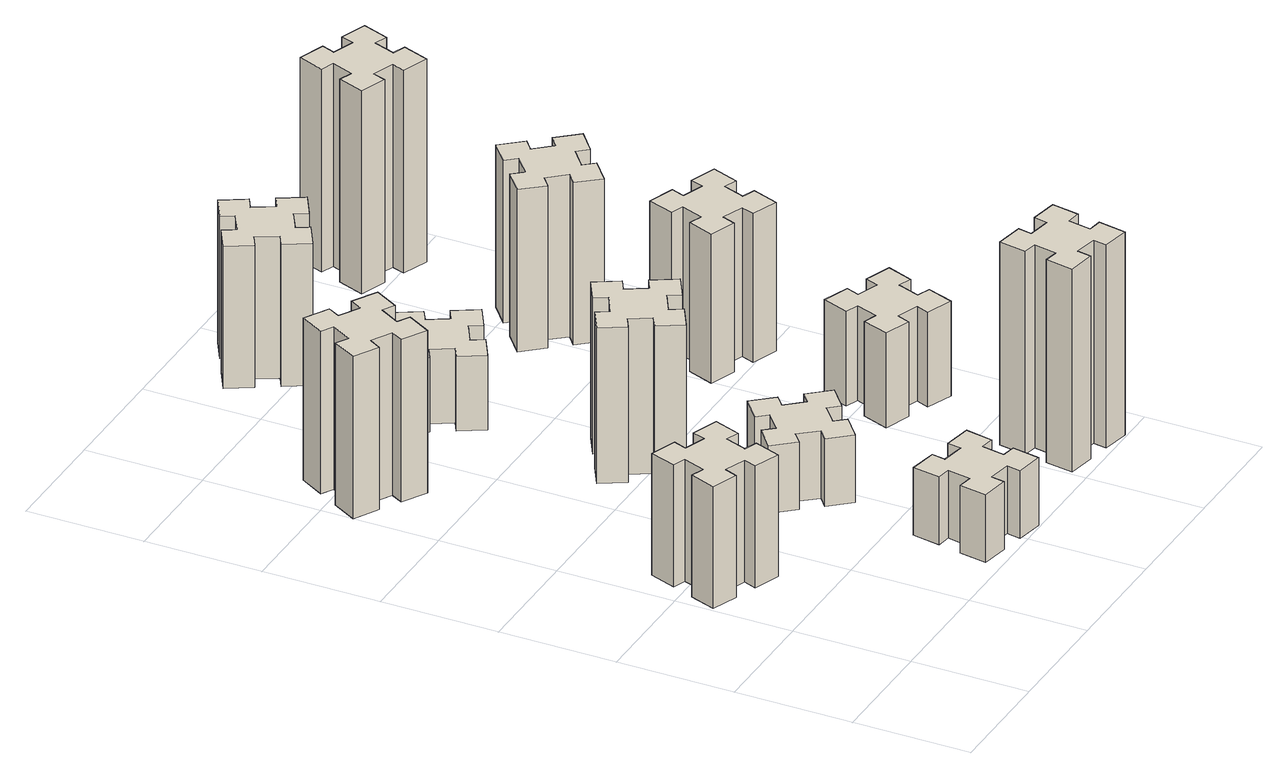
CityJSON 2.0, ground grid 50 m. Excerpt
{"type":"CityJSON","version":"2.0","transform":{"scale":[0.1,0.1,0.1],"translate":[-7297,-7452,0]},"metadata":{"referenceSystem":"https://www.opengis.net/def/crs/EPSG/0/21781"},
"CityObjects":{
"building1":{"type":"Building","attributes":{"class":"1000","function":"1000","usage":"1000","yearOfConstruction":2016,"roofType":"1000","measuredHeight":54,"storeysAboveGround":30,"storeysBelowGround":0},"geometry":[{"type":"Solid","lod":"1","boundaries":[[[[0,1,2,3,4,5,6,7,8,9,10,11,12,13,14,15,16,17,18,19]],[[17,16,20,21]],[[16,15,22,20]],[[15,14,23,22]],[[14,13,24,23]],[[13,12,25,24]],[[12,11,26,25]],[[11,10,27,26]],[[10,9,28,27]],[[9,8,29,28]],[[8,7,30,29]],[[7,6,31,30]],[[6,5,32,31]],[[5,4,33,32]],[[4,3,34,33]],[[3,2,35,34]],[[2,1,36,35]],[[1,0,37,36]],[[0,19,38,37]],[[19,18,39,38]],[[18,17,21,39]],[[24,25,26,27,28,29,30,31,32,33,34,35,36,37,38,39,21,20,22,23]]]]}]},
"building2":{"type":"Building","attributes":{"class":"1000","function":"1000","usage":"1000","yearOfConstruction":2016,"roofType":"1000","measuredHeight":72,"storeysAboveGround":30,"storeysBelowGround":0},"geometry":[{"type":"Solid","lod":"1","boundaries":[[[[40,41,42,43,44,45,46,47,48,49,50,51,52,53,54,55,56,57,58,59]],[[57,56,60,61]],[[56,55,62,60]],[[55,54,63,62]],[[54,53,64,63]],[[53,52,65,64]],[[52,51,66,65]],[[51,50,67,66]],[[50,49,68,67]],[[49,48,69,68]],[[48,47,70,69]],[[47,46,71,70]],[[46,45,72,71]],[[45,44,73,72]],[[44,43,74,73]],[[43,42,75,74]],[[42,41,76,75]],[[41,40,77,76]],[[40,59,78,77]],[[59,58,79,78]],[[58,57,61,79]],[[64,65,66,67,68,69,70,71,72,73,74,75,76,77,78,79,61,60,62,63]]]]}]},
"building3":{"type":"Building","attributes":{"class":"1000","function":"1000","usage":"1000","yearOfConstruction":2016,"roofType":"1000","measuredHeight":30,"storeysAboveGround":30,"storeysBelowGround":0},"geometry":[{"type":"Solid","lod":"1","boundaries":[[[[80,81,82,83,84,85,86,87,88,89,90,91,92,93,94,95,96,97,98,99]],[[97,96,100,101]],[[96,95,102,100]],[[95,94,103,102]],[[94,93,104,103]],[[93,92,105,104]],[[92,91,106,105]],[[91,90,107,106]],[[90,89,108,107]],[[89,88,109,108]],[[88,87,110,109]],[[87,86,111,110]],[[86,85,112,111]],[[85,84,113,112]],[[84,83,114,113]],[[83,82,115,114]],[[82,81,116,115]],[[81,80,117,116]],[[80,99,118,117]],[[99,98,119,118]],[[98,97,101,119]],[[104,105,106,107,108,109,110,111,112,113,114,115,116,117,118,119,101,100,102,103]]]]}]},
"building4":{"type":"Building","attributes":{"class":"1000","function":"1000","usage":"1000","yearOfConstruction":2016,"roofType":"1000","measuredHeight":30,"storeysAboveGround":30,"storeysBelowGround":0},"geometry":[{"type":"Solid","lod":"1","boundaries":[[[[120,121,122,123,124,125,126,127,128,129,130,131,132,133,134,135,136,137,138,139]],[[137,136,140,141]],[[136,135,142,140]],[[135,134,143,142]],[[134,133,144,143]],[[133,132,145,144]],[[132,131,146,145]],[[131,130,147,146]],[[130,129,148,147]],[[129,128,149,148]],[[128,127,150,149]],[[127,126,151,150]],[[126,125,152,151]],[[125,124,153,152]],[[124,123,154,153]],[[123,122,155,154]],[[122,121,156,155]],[[121,120,157,156]],[[120,139,158,157]],[[139,138,159,158]],[[138,137,141,159]],[[144,145,146,147,148,149,150,151,152,153,154,155,156,157,158,159,141,140,142,143]]]]}]},
"building5":{"type":"Building","attributes":{"class":"1000","function":"1000","usage":"1000","yearOfConstruction":2016,"roofType":"1000","measuredHeight":69,"storeysAboveGround":30,"storeysBelowGround":0},"geometry":[{"type":"Solid","lod":"1","boundaries":[[[[160,161,162,163,164,165,166,167,168,169,170,171,172,173,174,175,176,177,178,179]],[[177,176,180,181]],[[176,175,182,180]],[[175,174,183,182]],[[174,173,184,183]],[[173,172,185,184]],[[172,171,186,185]],[[171,170,187,186]],[[170,169,188,187]],[[169,168,189,188]],[[168,167,190,189]],[[167,166,191,190]],[[166,165,192,191]],[[165,164,193,192]],[[164,163,194,193]],[[163,162,195,194]],[[162,161,196,195]],[[161,160,197,196]],[[160,179,198,197]],[[179,178,199,198]],[[178,177,181,199]],[[184,185,186,187,188,189,190,191,192,193,194,195,196,197,198,199,181,180,182,183]]]]}]},
"building6":{"type":"Building","attributes":{"class":"1000","function":"1000","usage":"1000","yearOfConstruction":2016,"roofType":"1000","measuredHeight":33,"storeysAboveGround":30,"storeysBelowGround":0},"geometry":[{"type":"Solid","lod":"1","boundaries":[[[[200,201,202,203,204,205,206,207,208,209,210,211,212,213,214,215,216,217,218,219]],[[217,216,220,221]],[[216,215,222,220]],[[215,214,223,222]],[[214,213,224,223]],[[213,212,225,224]],[[212,211,226,225]],[[211,210,227,226]],[[210,209,228,227]],[[209,208,229,228]],[[208,207,230,229]],[[207,206,231,230]],[[206,205,232,231]],[[205,204,233,232]],[[204,203,234,233]],[[203,202,235,234]],[[202,201,236,235]],[[201,200,237,236]],[[200,219,238,237]],[[219,218,239,238]],[[218,217,221,239]],[[224,225,226,227,228,229,230,231,232,233,234,235,236,237,238,239,221,220,222,223]]]]}]},
"building7":{"type":"Building","attributes":{"class":"1000","function":"1000","usage":"1000","yearOfConstruction":2016,"roofType":"1000","measuredHeight":90,"storeysAboveGround":30,"storeysBelowGround":0},"geometry":[{"type":"Solid","lod":"1","boundaries":[[[[240,241,242,243,244,245,246,247,248,249,250,251,252,253,254,255,256,257,258,259]],[[257,256,260,261]],[[256,255,262,260]],[[255,254,263,262]],[[254,253,264,263]],[[253,252,265,264]],[[252,251,266,265]],[[251,250,267,266]],[[250,249,268,267]],[[249,248,269,268]],[[248,247,270,269]],[[247,246,271,270]],[[246,245,272,271]],[[245,244,273,272]],[[244,243,274,273]],[[243,242,275,274]],[[242,241,276,275]],[[241,240,277,276]],[[240,259,278,277]],[[259,258,279,278]],[[258,257,261,279]],[[264,265,266,267,268,269,270,271,272,273,274,275,276,277,278,279,261,260,262,263]]]]}]},
"building8":{"type":"Building","attributes":{"class":"1000","function":"1000","usage":"1000","yearOfConstruction":2016,"roofType":"1000","measuredHeight":63,"storeysAboveGround":30,"storeysBelowGround":0},"geometry":[{"type":"Solid","lod":"1","boundaries":[[[[280,281,282,283,284,285,286,287,288,289,290,291,292,293,294,295,296,297,298,299]],[[297,296,300,301]],[[296,295,302,300]],[[295,294,303,302]],[[294,293,304,303]],[[293,292,305,304]],[[292,291,306,305]],[[291,290,307,306]],[[290,289,308,307]],[[289,288,309,308]],[[288,287,310,309]],[[287,286,311,310]],[[286,285,312,311]],[[285,284,313,312]],[[284,283,314,313]],[[283,282,315,314]],[[282,281,316,315]],[[281,280,317,316]],[[280,299,318,317]],[[299,298,319,318]],[[298,297,301,319]],[[304,305,306,307,308,309,310,311,312,313,314,315,316,317,318,319,301,300,302,303]]]]}]},
"building9":{"type":"Building","attributes":{"class":"1000","function":"1000","usage":"1000","yearOfConstruction":2016,"roofType":"1000","measuredHeight":42,"storeysAboveGround":30,"storeysBelowGround":0},"geometry":[{"type":"Solid","lod":"1","boundaries":[[[[320,321,322,323,324,325,326,327,328,329,330,331,332,333,334,335,336,337,338,339]],[[337,336,340,341]],[[336,335,342,340]],[[335,334,343,342]],[[334,333,344,343]],[[333,332,345,344]],[[332,331,346,345]],[[331,330,347,346]],[[330,329,348,347]],[[329,328,349,348]],[[328,327,350,349]],[[327,326,351,350]],[[326,325,352,351]],[[325,324,353,352]],[[324,323,354,353]],[[323,322,355,354]],[[322,321,356,355]],[[321,320,357,356]],[[320,339,358,357]],[[339,338,359,358]],[[338,337,341,359]],[[344,345,346,347,348,349,350,351,352,353,354,355,356,357,358,359,341,340,342,343]]]]}]},
"building10":{"type":"Building","attributes":{"class":"1000","function":"1000","usage":"1000","yearOfConstruction":2016,"roofType":"1000","measuredHeight":66,"storeysAboveGround":30,"storeysBelowGround":0},"geometry":[{"type":"Solid","lod":"1","boundaries":[[[[360,361,362,363,364,365,366,367,368,369,370,371,372,373,374,375,376,377,378,379]],[[377,376,380,381]],[[376,375,382,380]],[[375,374,383,382]],[[374,373,384,383]],[[373,372,385,384]],[[372,371,386,385]],[[371,370,387,386]],[[370,369,388,387]],[[369,368,389,388]],[[368,367,390,389]],[[367,366,391,390]],[[366,365,392,391]],[[365,364,393,392]],[[364,363,394,393]],[[363,362,395,394]],[[362,361,396,395]],[[361,360,397,396]],[[360,379,398,397]],[[379,378,399,398]],[[378,377,381,399]],[[384,385,386,387,388,389,390,391,392,393,394,395,396,397,398,399,381,380,382,383]]]]}]},
"building11":{"type":"Building","attributes":{"class":"1000","function":"1000","usage":"1000","yearOfConstruction":2016,"roofType":"1000","measuredHeight":72,"storeysAboveGround":30,"storeysBelowGround":0},"geometry":[{"type":"Solid","lod":"1","boundaries":[[[[400,401,402,403,404,405,406,407,408,409,410,411,412,413,414,415,416,417,418,419]],[[417,416,420,421]],[[416,415,422,420]],[[415,414,423,422]],[[414,413,424,423]],[[413,412,425,424]],[[412,411,426,425]],[[411,410,427,426]],[[410,409,428,427]],[[409,408,429,428]],[[408,407,430,429]],[[407,406,431,430]],[[406,405,432,431]],[[405,404,433,432]],[[404,403,434,433]],[[403,402,435,434]],[[402,401,436,435]],[[401,400,437,436]],[[400,419,438,437]],[[419,418,439,438]],[[418,417,421,439]],[[424,425,426,427,428,429,430,431,432,433,434,435,436,437,438,439,421,420,422,423]]]]}]},
"building12":{"type":"Building","attributes":{"class":"1000","function":"1000","usage":"1000","yearOfConstruction":2016,"roofType":"1000","measuredHeight":90,"storeysAboveGround":30,"storeysBelowGround":0},"geometry":[{"type":"Solid","lod":"1","boundaries":[[[[440,441,442,443,444,445,446,447,448,449,450,451,452,453,454,455,456,457,458,459]],[[457,456,460,461]],[[456,455,462,460]],[[455,454,463,462]],[[454,453,464,463]],[[453,452,465,464]],[[452,451,466,465]],[[451,450,467,466]],[[450,449,468,467]],[[449,448,469,468]],[[448,447,470,469]],[[447,446,471,470]],[[446,445,472,471]],[[445,444,473,472]],[[444,443,474,473]],[[443,442,475,474]],[[442,441,476,475]],[[441,440,477,476]],[[440,459,478,477]],[[459,458,479,478]],[[458,457,461,479]],[[464,465,466,467,468,469,470,471,472,473,474,475,476,477,478,479,461,460,462,463]]]]}]}
},
"vertices":[
[149,1030,0],[115,936,0],[59,957,0],[17,844,0],[130,803,0],[151,859,0],[245,825,0],[224,769,0],[337,727,0],[378,840,0],[322,861,0],[356,955,0],[412,934,0],[453,1047,0],[340,1088,0],[320,1032,0],[226,1066,0],[247,1122,0],[134,1163,0],[93,1050,0],[226,1066,540],[247,1122,540],[320,1032,540],[340,1088,540],[453,1047,540],[412,934,540],[356,955,540],[322,861,540],[378,840,540],[337,727,540],[224,769,540],[245,825,540],[151,859,540],[130,803,540],[17,844,540],[59,957,540],[115,936,540],[149,1030,540],[93,1050,540],[134,1163,540],
[306,2327,0],[356,2414,0],[408,2384,0],[468,2488,0],[364,2548,0],[334,2496,0],[247,2546,0],[277,2598,0],[173,2658,0],[113,2554,0],[165,2524,0],[115,2437,0],[63,2467,0],[3,2363,0],[107,2303,0],[137,2355,0],[224,2305,0],[194,2253,0],[298,2193,0],[358,2297,0],[224,2305,720],[194,2253,720],[137,2355,720],[107,2303,720],[3,2363,720],[63,2467,720],[115,2437,720],[165,2524,720],[113,2554,720],[173,2658,720],[277,2598,720],[247,2546,720],[334,2496,720],[364,2548,720],[468,2488,720],[408,2384,720],[356,2414,720],[306,2327,720],[358,2297,720],[298,2193,720],
[876,274,0],[858,175,0],[799,186,0],[778,67,0],[897,47,0],[907,106,0],[1005,88,0],[995,29,0],[1113,8,0],[1134,127,0],[1075,137,0],[1092,235,0],[1151,225,0],[1172,343,0],[1054,364,0],[1044,305,0],[945,322,0],[956,381,0],[837,402,0],[817,284,0],[945,322,300],[956,381,300],[1044,305,300],[1054,364,300],[1172,343,300],[1151,225,300],[1092,235,300],[1075,137,300],[1134,127,300],[1113,8,300],[995,29,300],[1005,88,300],[907,106,300],[897,47,300],[778,67,300],[799,186,300],[858,175,300],[876,274,300],[817,284,300],[837,402,300],
[1008,829,0],[1084,893,0],[1123,847,0],[1215,924,0],[1138,1016,0],[1092,978,0],[1027,1054,0],[1073,1093,0],[996,1185,0],[904,1108,0],[943,1062,0],[866,997,0],[828,1043,0],[736,966,0],[813,874,0],[859,913,0],[923,836,0],[877,798,0],[954,706,0],[1046,783,0],[923,836,300],[877,798,300],[859,913,300],[813,874,300],[736,966,300],[828,1043,300],[866,997,300],[943,1062,300],[904,1108,300],[996,1185,300],[1073,1093,300],[1027,1054,300],[1092,978,300],[1138,1016,300],[1215,924,300],[1123,847,300],[1084,893,300],[1008,829,300],[1046,783,300],[954,706,300],
[755,1574,0],[805,1487,0],[753,1457,0],[813,1353,0],[917,1413,0],[887,1465,0],[974,1515,0],[1004,1463,0],[1108,1523,0],[1048,1627,0],[996,1597,0],[946,1684,0],[998,1714,0],[938,1818,0],[834,1758,0],[864,1706,0],[777,1656,0],[747,1708,0],[643,1648,0],[703,1544,0],[777,1656,690],[747,1708,690],[864,1706,690],[834,1758,690],[938,1818,690],[998,1714,690],[946,1684,690],[996,1597,690],[1048,1627,690],[1108,1523,690],[1004,1463,690],[974,1515,690],[887,1465,690],[917,1413,690],[813,1353,690],[753,1457,690],[805,1487,690],[755,1574,690],[703,1544,690],[643,1648,690],
[755,2414,0],[805,2327,0],[753,2297,0],[813,2193,0],[917,2253,0],[887,2305,0],[974,2355,0],[1004,2303,0],[1108,2363,0],[1048,2467,0],[996,2437,0],[946,2524,0],[998,2554,0],[938,2658,0],[834,2598,0],[864,2546,0],[777,2496,0],[747,2548,0],[643,2488,0],[703,2384,0],[777,2496,330],[747,2548,330],[864,2546,330],[834,2598,330],[938,2658,330],[998,2554,330],[946,2524,330],[996,2437,330],[1048,2467,330],[1108,2363,330],[1004,2303,330],[974,2355,330],[887,2305,330],[917,2253,330],[813,2193,330],[753,2297,330],[805,2327,330],[755,2414,330],[703,2384,330],[643,2488,330],
[1784,305,0],[1685,322,0],[1696,381,0],[1577,402,0],[1557,284,0],[1616,274,0],[1598,175,0],[1539,186,0],[1518,67,0],[1637,47,0],[1647,106,0],[1745,88,0],[1735,29,0],[1853,8,0],[1874,127,0],[1815,137,0],[1832,235,0],[1891,225,0],[1912,343,0],[1794,364,0],[1832,235,900],[1891,225,900],[1815,137,900],[1874,127,900],[1853,8,900],[1735,29,900],[1745,88,900],[1647,106,900],[1637,47,900],[1518,67,900],[1539,186,900],[1598,175,900],[1616,274,900],[1557,284,900],[1577,402,900],[1696,381,900],[1685,322,900],[1784,305,900],[1794,364,900],[1912,343,900],
[996,3177,0],[946,3264,0],[998,3294,0],[938,3398,0],[834,3338,0],[864,3286,0],[777,3236,0],[747,3288,0],[643,3228,0],[703,3124,0],[755,3154,0],[805,3067,0],[753,3037,0],[813,2933,0],[917,2993,0],[887,3045,0],[974,3095,0],[1004,3043,0],[1108,3103,0],[1048,3207,0],[974,3095,630],[1004,3043,630],[887,3045,630],[917,2993,630],[813,2933,630],[753,3037,630],[805,3067,630],[755,3154,630],[703,3124,630],[643,3228,630],[747,3288,630],[777,3236,630],[864,3286,630],[834,3338,630],[938,3398,630],[998,3294,630],[946,3264,630],[996,3177,630],[1048,3207,630],[1108,3103,630],
[1631,859,0],[1725,825,0],[1704,769,0],[1817,727,0],[1858,840,0],[1802,861,0],[1836,955,0],[1892,934,0],[1933,1047,0],[1820,1088,0],[1800,1032,0],[1706,1066,0],[1727,1122,0],[1614,1163,0],[1573,1050,0],[1629,1030,0],[1595,936,0],[1539,957,0],[1497,844,0],[1610,803,0],[1595,936,420],[1539,957,420],[1629,1030,420],[1573,1050,420],[1614,1163,420],[1727,1122,420],[1706,1066,420],[1800,1032,420],[1820,1088,420],[1933,1047,420],[1892,934,420],[1836,955,420],[1802,861,420],[1858,840,420],[1817,727,420],[1704,769,420],[1725,825,420],[1631,859,420],[1610,803,420],[1497,844,420],
[1800,1772,0],[1706,1806,0],[1727,1862,0],[1614,1903,0],[1573,1790,0],[1629,1770,0],[1595,1676,0],[1539,1697,0],[1497,1584,0],[1610,1543,0],[1631,1599,0],[1725,1565,0],[1704,1509,0],[1817,1467,0],[1858,1580,0],[1802,1601,0],[1836,1695,0],[1892,1674,0],[1933,1787,0],[1820,1828,0],[1836,1695,660],[1892,1674,660],[1802,1601,660],[1858,1580,660],[1817,1467,660],[1704,1509,660],[1725,1565,660],[1631,1599,660],[1610,1543,660],[1497,1584,660],[1539,1697,660],[1595,1676,660],[1629,1770,660],[1573,1790,660],[1614,1903,660],[1727,1862,660],[1706,1806,660],[1800,1772,660],[1820,1828,660],[1933,1787,660],
[1499,2293,0],[1563,2216,0],[1517,2178,0],[1594,2086,0],[1686,2163,0],[1648,2209,0],[1724,2273,0],[1763,2227,0],[1855,2304,0],[1778,2396,0],[1732,2358,0],[1667,2434,0],[1713,2473,0],[1636,2565,0],[1544,2488,0],[1583,2442,0],[1506,2377,0],[1468,2423,0],[1376,2346,0],[1453,2254,0],[1506,2377,720],[1468,2423,720],[1583,2442,720],[1544,2488,720],[1636,2565,720],[1713,2473,720],[1667,2434,720],[1732,2358,720],[1778,2396,720],[1855,2304,720],[1763,2227,720],[1724,2273,720],[1648,2209,720],[1686,2163,720],[1594,2086,720],[1517,2178,720],[1563,2216,720],[1499,2293,720],[1453,2254,720],[1376,2346,720],
[1629,3250,0],[1595,3156,0],[1539,3177,0],[1497,3064,0],[1610,3023,0],[1631,3079,0],[1725,3045,0],[1704,2989,0],[1817,2947,0],[1858,3060,0],[1802,3081,0],[1836,3175,0],[1892,3154,0],[1933,3267,0],[1820,3308,0],[1800,3252,0],[1706,3286,0],[1727,3342,0],[1614,3383,0],[1573,3270,0],[1706,3286,900],[1727,3342,900],[1800,3252,900],[1820,3308,900],[1933,3267,900],[1892,3154,900],[1836,3175,900],[1802,3081,900],[1858,3060,900],[1817,2947,900],[1704,2989,900],[1725,3045,900],[1631,3079,900],[1610,3023,900],[1497,3064,900],[1539,3177,900],[1595,3156,900],[1629,3250,900],[1573,3270,900],[1614,3383,900]
]}
